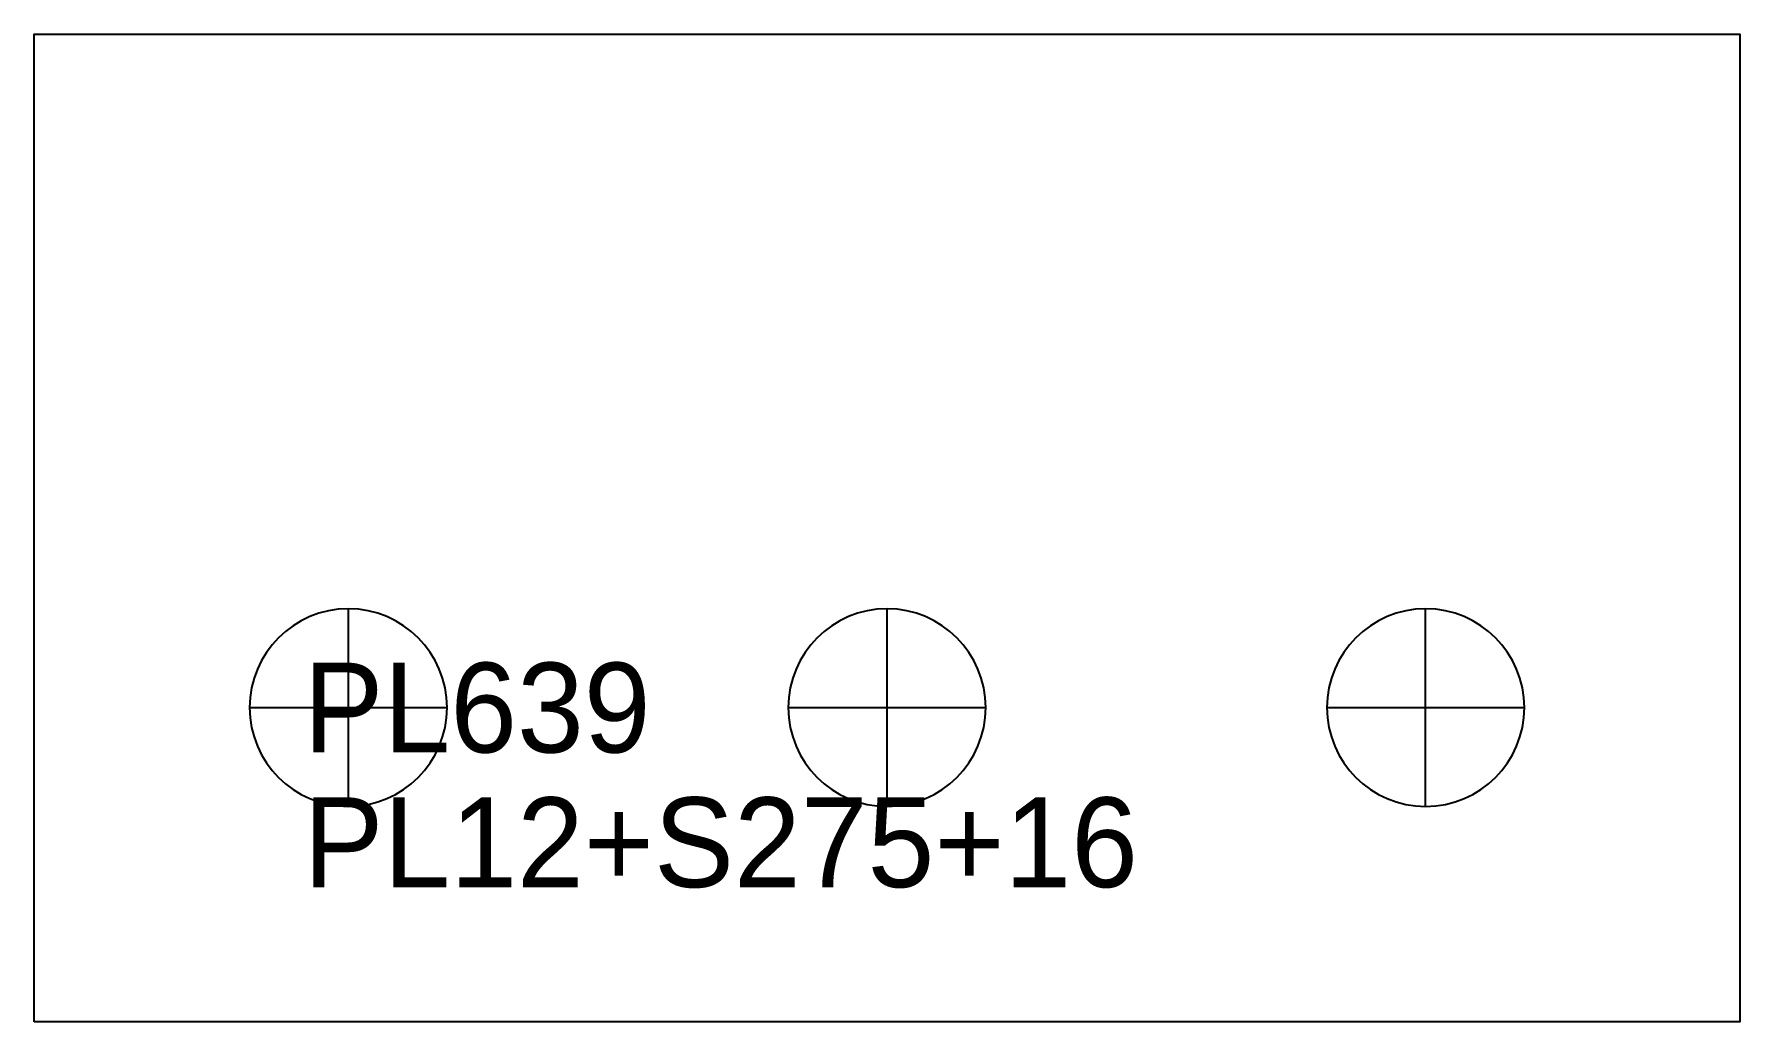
# Model space of a CAD drawing. Extents: x 0 to 190, y 0 to 110.
import ezdxf

# ---------------------------------------------------------------- set-up
doc = ezdxf.new("R2010")
doc.units = 0
for name, color, linetype in [('22', 7, 'CONTINUOUS'), ('CUT', 7, 'CONTINUOUS'), ('SCRIBE', 3, 'CONTINUOUS'), ('TEXT', 7, 'CONTINUOUS')]:
    doc.layers.add(name, color=color, linetype=linetype)

msp = doc.modelspace()

# ---------------------------------------------------------------- linework, layer by layer
at = {"layer": '22', "color": 7, "linetype": 'CONTINUOUS'}
for p, q in [((35, 24), (35, 46)), ((95, 24), (95, 46)), ((155, 24), (155, 46)), ((24, 35), (46, 35)), ((84, 35), (106, 35)), ((144, 35), (166, 35))]:
    msp.add_line(p, q, dxfattribs=at)
for points in [[(35, 46, 1), (35, 24, 1)], [(95, 46, 1), (95, 24, 1)], [(155, 46, 1), (155, 24, 1)]]:
    msp.add_lwpolyline(points, format="xyb", close=True, dxfattribs=at)
at = {"layer": 'CUT', "color": 7, "linetype": 'CONTINUOUS'}
msp.add_lwpolyline([(0, 0), (0, 110), (190, 110), (190, 0)], close=True, dxfattribs=at)

# ---------------------------------------------------------------- texts
at = {"layer": 'SCRIBE', "color": 3}
msp.add_text('PL639', height=10, dxfattribs=at).set_placement((30, 30))
at = {"layer": 'TEXT', "color": 7}
msp.add_text('PL12+S275+16', height=10, dxfattribs=at).set_placement((30, 15))

doc.saveas('drawing.dxf')
